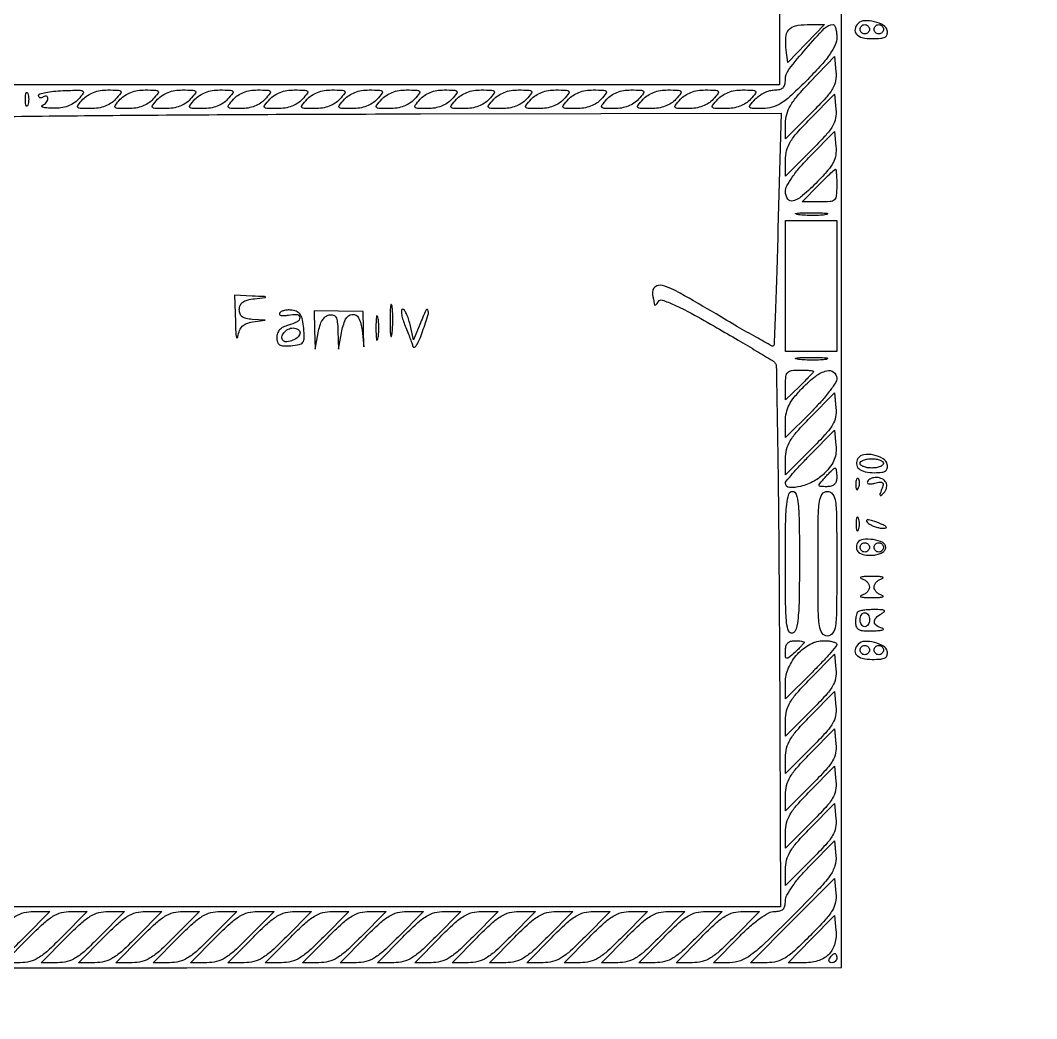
# Model space of a CAD drawing. Extents: x 17 to 822, y 5 to 559.
# Drawn here: x 604.1 to 821.8, y 5 to 218.9 of the extents above; entities that cross this region are included whole.
import ezdxf

# ---------------------------------------------------------------- set-up
doc = ezdxf.new("R2010")
doc.units = 0
doc.header["$MEASUREMENT"] = 0

msp = doc.modelspace()

# ---------------------------------------------------------------- linework, layer by layer
for points in [[(31.304134, 16.008298, 0.000006), (186.307387, 15.865424, 0.000281), (374.742824, 15.799819, 0.000104), (639.75, 15.91159), (780, 16), (780, 231.368584), (780, 446.737168), (755.75, 447.293651, 0.005527), (730.283596, 447.596475, 0.000346), (655.057187, 447.60748, 0.000496), (581.222543, 447.494002, 0.002703), (541.25, 447.176792), (528, 447), (528.000002, 430.25), (528.000004, 413.5), (407.500018, 413.5), (287.000031, 413.5)], [(766.702114, 319.808925), (766.702128, 205.117851), (574.992041, 205.095597, -0.000267), (477.931201, 205.136102, -0.001303), (423.018217, 205.331465, -0.000241), (383.721533, 205.592638, -0.169937), (381.782897, 206.286672, -0.084912), (379.235321, 209.185846, -0.009906), (374.845897, 216.648174, -0.004653)], [(594.761634, 198.125189, -0.006114), (605.685099, 198.376501, -0.000721), (629.994488, 198.603392, -0.000863), (658.898994, 198.781637, -0.000707), (689.794071, 198.875189), (767.088142, 199), (766.408224, 174.25, -0.001057), (766.126734, 164.736281, -0.001726), (765.84311, 156.669964, -0.000192), (765.562492, 149.47544, -0.167274), (765.439209, 149.158389, -0.357152), (765.171287, 149.10897, -0.000972), (761.704815, 151.028024, -0.004886), (757.761084, 153.272051, -0.002954), (753.132343, 156.002812, 0.006617), (745.43856, 160.466177, 0.052656), (741.67051, 162.091501, 0.255933), (740.05093, 161.764725, 0.271338), (739.512555, 160.246029, -0.000198), (739.647324, 159.540887, -0.000226), (739.775714, 158.866021, -0.000204), (739.884209, 158.293052, -0.001277), (739.938802, 158, 0.389266), (740.04273, 157.921527, 0.14794), (740.226133, 157.996799, 0.057308), (740.490391, 158.267637, 0.023075), (740.788008, 158.69123, -0.346454), (741.624534, 158.984737, -0.023131), (744.150533, 157.987999, -0.019849), (747.831754, 156.155966, -0.005876), (753.314998, 153.065594, -0.001698), (757.874656, 150.403958, -0.002561), (761.827, 148.051465, -0.000999), (765.205456, 146.007844, -0.059919), (765.764492, 145.568841, -0.194562), (766.044842, 144.907735, -0.000184), (766.320787, 128.067481, -0.001792), (766.55524, 109.209744, -0.001094), (766.703528, 86.944477), (766.962677, 29), (651.981339, 29), (537, 29)]]:
    msp.add_lwpolyline(points, format="xyb")
for points in [[(779, 215.276905, -0.103576), (778.659312, 213.649924, -0.048033), (777.602591, 211.75554, -0.032596), (775.740608, 209.405248, -0.011445), (772.778888, 206.276905, -0.009734), (769.304072, 202.904827, -0.043644), (767.072828, 201.159906, -0.073133), (765.191528, 200.296067, -0.071232), (763.123901, 200, -0.006568), (760.857129, 200.029777, -0.219041), (760.381779, 200.263835, -0.354704), (760.381664, 200.694962, -0.013529), (761.5, 202, -0.05554), (762.365327, 202.765508, -0.041195), (763.467142, 203.4125, -0.042002), (764.624949, 203.854474, -0.070292), (765.654988, 204, 0.051735), (766.778693, 204.116581, 0.138446), (767.485404, 204.486209, 0.145324), (767.874272, 205.157376, 0.059194), (768, 206.215651, -0.165594), (768.730629, 208.361241, -0.01441), (772.430372, 212.887685, -0.013135), (776.395399, 217.227277, -0.203804), (778.212408, 218, -0.275944), (778.51608, 217.818594, -0.053119), (778.768645, 217.200091, -0.043056), (778.942854, 216.320309, -0.027364)], [(772.452948, 213.938255), (768.5, 209.87651), (768.175426, 212.522727, -0.043754), (768.080317, 215.271009, -0.159963), (768.702746, 216.875298, -0.170945), (770.123528, 217.736333, -0.051601), (772.671563, 218), (776.405896, 218)], [(783.599134, 218.265801, 0.13777), (782.919518, 217.055308, 0.249084), (783.193913, 215.982778, 0.153081), (784.471989, 215.236859, 0.056181), (786.573324, 215, 0.019159), (788.409271, 215.070376, 0.103782), (789.361297, 215.347696, 0.207892), (789.783688, 215.880217, 0.113201), (789.813584, 216.729463, 0.219909), (789.018664, 217.835483, 0.068187), (787.067057, 218.611643, 0.067244), (784.940967, 218.842321, 0.19211)], [(786, 217, -0.099038), (785.923658, 216.618362, -0.097945), (785.70625, 216.29375, -0.097945), (785.381638, 216.076342, -0.099038), (785, 216, -0.099038), (784.618362, 216.076342, -0.097945), (784.29375, 216.29375, -0.097945), (784.076342, 216.618362, -0.099038), (784, 217, -0.099038), (784.076342, 217.381638, -0.097945), (784.29375, 217.70625, -0.097945), (784.618362, 217.923658, -0.099038), (785, 218, -0.099038), (785.381638, 217.923658, -0.097945), (785.70625, 217.70625, -0.097945), (785.923658, 217.381638, -0.099038)], [(789, 217, -0.099038), (788.923658, 216.618362, -0.097945), (788.70625, 216.29375, -0.097945), (788.381638, 216.076342, -0.099038), (788, 216, -0.099038), (787.618362, 216.076342, -0.097945), (787.29375, 216.29375, -0.097945), (787.076342, 216.618362, -0.099038), (787, 217, -0.099038), (787.076342, 217.381638, -0.097945), (787.29375, 217.70625, -0.097945), (787.618362, 217.923658, -0.099038), (788, 218, -0.099038), (788.381638, 217.923658, -0.097945), (788.70625, 217.70625, -0.097945), (788.923658, 217.381638, -0.099038)], [(773.575558, 199.097297), (768, 193.521739), (768, 196.844888, -0.069474), (768.269643, 198.776112, -0.064746), (769.059747, 200.610201, -0.043294), (770.580669, 202.728905, -0.012943), (773.25, 205.681673), (778.5, 211.19531), (778.825558, 207.934083, -0.069844), (778.746759, 205.963437, -0.089399), (778.111933, 204.265303, -0.052137), (776.641749, 202.291741, -0.010242)], [(605.662281, 200.75, -0.174857), (605.474999, 200.540618, -0.447206), (605.306058, 200.601562, -0.078554), (605.189089, 201.10856, -0.017491), (605.157895, 202, -0.017491), (605.189089, 202.89144, -0.078554), (605.306058, 203.398438, -0.447206), (605.474999, 203.459382, -0.174857), (605.662281, 203.25, -0.057986), (605.818615, 202.679992, -0.037979), (605.87034, 202, -0.037979), (605.818615, 201.320008, -0.057986)], [(616.522301, 202.024643, -0.06336), (615.492052, 201.141473, -0.059546), (614.252326, 200.522335, -0.053881), (612.789424, 200.169649, -0.037736), (611.095012, 200.078947, -0.013512), (609.791372, 200.142851, -0.041975), (608.923222, 200.282867, -0.20747), (608.681379, 200.467843, -0.451375), (608.75, 200.662281, 0.061896), (609.227966, 200.927857, 0.05974), (609.632812, 201.30511, 0.064692), (609.907552, 201.731748, 0.111184), (610, 202.14235, 0.121914), (609.920347, 202.464174, 0.187673), (609.70625, 202.649879, 0.151112), (609.382495, 202.663978, 0.074422), (609, 202.5, -0.067389), (608.617176, 202.3295, -0.140831), (608.29375, 202.328011, -0.190801), (608.081005, 202.490509, -0.136193), (608, 202.782382, -0.327632), (608.265833, 203.144523, -0.024511), (609.520829, 203.472129, -0.026417), (611.192711, 203.730815, -0.016329), (613.177289, 203.866042, -0.003834), (616.665094, 203.962718, -0.131567), (617.45883, 203.767141, -0.452197), (617.562055, 203.301634, -0.026112)], [(624.5, 202, -0.065737), (623.503381, 201.153811, -0.053162), (622.248809, 200.522141, -0.04919), (620.790592, 200.131231, -0.040927), (619.190025, 200, -0.006407), (616.877306, 200.029637, -0.214078), (616.389808, 200.263573, -0.359731), (616.385064, 200.696593, -0.013972), (617.5, 202, -0.065737), (618.496619, 202.846189, -0.053162), (619.751191, 203.477859, -0.04919), (621.209408, 203.868769, -0.040927), (622.809975, 204, -0.006407), (625.122694, 203.970363, -0.214078), (625.610192, 203.736427, -0.359731), (625.614936, 203.303407, -0.013972)], [(632.5, 202, -0.065737), (631.503381, 201.153811, -0.053162), (630.248809, 200.522141, -0.04919), (628.790592, 200.131231, -0.040927), (627.190025, 200, -0.006407), (624.877306, 200.029637, -0.214078), (624.389808, 200.263573, -0.359731), (624.385064, 200.696593, -0.013972), (625.5, 202, -0.065737), (626.496619, 202.846189, -0.053162), (627.751191, 203.477859, -0.04919), (629.209408, 203.868769, -0.040927), (630.809975, 204, -0.006407), (633.122694, 203.970363, -0.214078), (633.610192, 203.736427, -0.359731), (633.614936, 203.303407, -0.013972)], [(640.5, 202, -0.065737), (639.503381, 201.153811, -0.053162), (638.248809, 200.522141, -0.04919), (636.790592, 200.131231, -0.040927), (635.190025, 200, -0.006407), (632.877306, 200.029637, -0.214078), (632.389808, 200.263573, -0.359731), (632.385064, 200.696593, -0.013972), (633.5, 202, -0.065737), (634.496619, 202.846189, -0.053162), (635.751191, 203.477859, -0.04919), (637.209408, 203.868769, -0.040927), (638.809975, 204, -0.006407), (641.122694, 203.970363, -0.214078), (641.610192, 203.736427, -0.359731), (641.614936, 203.303407, -0.013972)], [(648.5, 202, -0.065737), (647.503381, 201.153811, -0.053162), (646.248809, 200.522141, -0.04919), (644.790592, 200.131231, -0.040927), (643.190025, 200, -0.006407), (640.877306, 200.029637, -0.214078), (640.389808, 200.263573, -0.359731), (640.385064, 200.696593, -0.013972), (641.5, 202, -0.065737), (642.496619, 202.846189, -0.053162), (643.751191, 203.477859, -0.04919), (645.209408, 203.868769, -0.040927), (646.809975, 204, -0.006407), (649.122694, 203.970363, -0.214078), (649.610192, 203.736427, -0.359731), (649.614936, 203.303407, -0.013972)], [(656.5, 202, -0.065434), (655.523992, 201.170297, -0.050827), (654.281574, 200.535586, -0.048015), (652.860604, 200.134997, -0.044736), (651.3548, 200, -0.007463), (649.188362, 200.032339, -0.218192), (648.704933, 200.271554, -0.345119), (648.697392, 200.714956, -0.015117), (649.732028, 202, -0.06761), (650.68427, 202.848215, -0.05554), (651.892077, 203.47963, -0.051161), (653.308107, 203.869248, -0.041592), (654.877228, 204, -0.006571), (657.143215, 203.97022, -0.219127), (657.618358, 203.736161, -0.354617), (657.618393, 203.305065, -0.013521)], [(664.5, 202, -0.065737), (663.503381, 201.153811, -0.053162), (662.248809, 200.522141, -0.04919), (660.790592, 200.131231, -0.040927), (659.190025, 200, -0.006407), (656.877306, 200.029637, -0.214078), (656.389808, 200.263573, -0.359731), (656.385064, 200.696593, -0.013972), (657.5, 202, -0.065737), (658.496619, 202.846189, -0.053162), (659.751191, 203.477859, -0.04919), (661.209408, 203.868769, -0.040927), (662.809975, 204, -0.006407), (665.122694, 203.970363, -0.214078), (665.610192, 203.736427, -0.359731), (665.614936, 203.303407, -0.013972)], [(672.5, 202, -0.065737), (671.503381, 201.153811, -0.053162), (670.248809, 200.522141, -0.04919), (668.790592, 200.131231, -0.040927), (667.190025, 200, -0.006407), (664.877306, 200.029637, -0.214078), (664.389808, 200.263573, -0.359731), (664.385064, 200.696593, -0.013972), (665.5, 202, -0.065737), (666.496619, 202.846189, -0.053162), (667.751191, 203.477859, -0.04919), (669.209408, 203.868769, -0.040927), (670.809975, 204, -0.006407), (673.122694, 203.970363, -0.214078), (673.610192, 203.736427, -0.359731), (673.614936, 203.303407, -0.013972)], [(680.5, 202, -0.065737), (679.503381, 201.153811, -0.053162), (678.248809, 200.522141, -0.04919), (676.790592, 200.131231, -0.040927), (675.190025, 200, -0.006407), (672.877306, 200.029637, -0.214078), (672.389808, 200.263573, -0.359731), (672.385064, 200.696593, -0.013972), (673.5, 202, -0.065737), (674.496619, 202.846189, -0.053162), (675.751191, 203.477859, -0.04919), (677.209408, 203.868769, -0.040927), (678.809975, 204, -0.006407), (681.122694, 203.970363, -0.214078), (681.610192, 203.736427, -0.359731), (681.614936, 203.303407, -0.013972)], [(688.5, 202, -0.065737), (687.503381, 201.153811, -0.053162), (686.248809, 200.522141, -0.04919), (684.790592, 200.131231, -0.040927), (683.190025, 200, -0.006407), (680.877306, 200.029637, -0.214078), (680.389808, 200.263573, -0.359731), (680.385064, 200.696593, -0.013972), (681.5, 202, -0.065737), (682.496619, 202.846189, -0.053162), (683.751191, 203.477859, -0.04919), (685.209408, 203.868769, -0.040927), (686.809975, 204, -0.006407), (689.122694, 203.970363, -0.214078), (689.610192, 203.736427, -0.359731), (689.614936, 203.303407, -0.013972)], [(696.5, 202, -0.065434), (695.523992, 201.170297, -0.050827), (694.281574, 200.535586, -0.048015), (692.860604, 200.134997, -0.044736), (691.3548, 200, -0.007463), (689.188362, 200.032339, -0.218192), (688.704933, 200.271554, -0.345119), (688.697392, 200.714956, -0.015117), (689.732028, 202, -0.06761), (690.68427, 202.848215, -0.05554), (691.892077, 203.47963, -0.051161), (693.308107, 203.869248, -0.041592), (694.877228, 204, -0.006571), (697.143215, 203.97022, -0.219127), (697.618358, 203.736161, -0.354617), (697.618393, 203.305065, -0.013521)], [(704.5, 202, -0.065737), (703.503381, 201.153811, -0.053162), (702.248809, 200.522141, -0.04919), (700.790592, 200.131231, -0.040927), (699.190025, 200, -0.006407), (696.877306, 200.029637, -0.214078), (696.389808, 200.263573, -0.359731), (696.385064, 200.696593, -0.013972), (697.5, 202, -0.065737), (698.496619, 202.846189, -0.053162), (699.751191, 203.477859, -0.04919), (701.209408, 203.868769, -0.040927), (702.809975, 204, -0.006407), (705.122694, 203.970363, -0.214078), (705.610192, 203.736427, -0.359731), (705.614936, 203.303407, -0.013972)], [(712.5, 202, -0.065737), (711.503381, 201.153811, -0.053162), (710.248809, 200.522141, -0.04919), (708.790592, 200.131231, -0.040927), (707.190025, 200, -0.006407), (704.877306, 200.029637, -0.214078), (704.389808, 200.263573, -0.359731), (704.385064, 200.696593, -0.013972), (705.5, 202, -0.065737), (706.496619, 202.846189, -0.053162), (707.751191, 203.477859, -0.04919), (709.209408, 203.868769, -0.040927), (710.809975, 204, -0.006407), (713.122694, 203.970363, -0.214078), (713.610192, 203.736427, -0.359731), (713.614936, 203.303407, -0.013972)], [(720.5, 202, -0.065737), (719.503381, 201.153811, -0.053162), (718.248809, 200.522141, -0.04919), (716.790592, 200.131231, -0.040927), (715.190025, 200, -0.006407), (712.877306, 200.029637, -0.214078), (712.389808, 200.263573, -0.359731), (712.385064, 200.696593, -0.013972), (713.5, 202, -0.065737), (714.496619, 202.846189, -0.053162), (715.751191, 203.477859, -0.04919), (717.209408, 203.868769, -0.040927), (718.809975, 204, -0.006407), (721.122694, 203.970363, -0.214078), (721.610192, 203.736427, -0.359731), (721.614936, 203.303407, -0.013972)], [(728.5, 202, -0.065737), (727.503381, 201.153811, -0.053162), (726.248809, 200.522141, -0.04919), (724.790592, 200.131231, -0.040927), (723.190025, 200, -0.006407), (720.877306, 200.029637, -0.214078), (720.389808, 200.263573, -0.359731), (720.385064, 200.696593, -0.013972), (721.5, 202, -0.065737), (722.496619, 202.846189, -0.053162), (723.751191, 203.477859, -0.04919), (725.209408, 203.868769, -0.040927), (726.809975, 204, -0.006407), (729.122694, 203.970363, -0.214078), (729.610192, 203.736427, -0.359731), (729.614936, 203.303407, -0.013972)], [(736.5, 202, -0.065434), (735.523992, 201.170297, -0.050827), (734.281574, 200.535586, -0.048015), (732.860604, 200.134997, -0.044736), (731.3548, 200, -0.007463), (729.188362, 200.032339, -0.218192), (728.704933, 200.271554, -0.345119), (728.697392, 200.714956, -0.015117), (729.732028, 202, -0.06761), (730.68427, 202.848215, -0.05554), (731.892077, 203.47963, -0.051161), (733.308107, 203.869248, -0.041592), (734.877228, 204, -0.006571), (737.143215, 203.97022, -0.219127), (737.618358, 203.736161, -0.354617), (737.618393, 203.305065, -0.013521)], [(744.5, 202, -0.065737), (743.503381, 201.153811, -0.053162), (742.248809, 200.522141, -0.04919), (740.790592, 200.131231, -0.040927), (739.190025, 200, -0.006407), (736.877306, 200.029637, -0.214078), (736.389808, 200.263573, -0.359731), (736.385064, 200.696593, -0.013972), (737.5, 202, -0.065737), (738.496619, 202.846189, -0.053162), (739.751191, 203.477859, -0.04919), (741.209408, 203.868769, -0.040927), (742.809975, 204, -0.006407), (745.122694, 203.970363, -0.214078), (745.610192, 203.736427, -0.359731), (745.614936, 203.303407, -0.013972)], [(752.5, 202, -0.065737), (751.503381, 201.153811, -0.053162), (750.248809, 200.522141, -0.04919), (748.790592, 200.131231, -0.040927), (747.190025, 200, -0.006407), (744.877306, 200.029637, -0.214078), (744.389808, 200.263573, -0.359731), (744.385064, 200.696593, -0.013972), (745.5, 202, -0.065737), (746.496619, 202.846189, -0.053162), (747.751191, 203.477859, -0.04919), (749.209408, 203.868769, -0.040927), (750.809975, 204, -0.006407), (753.122694, 203.970363, -0.214078), (753.610192, 203.736427, -0.359731), (753.614936, 203.303407, -0.013972)], [(760.5, 202, -0.065737), (759.503381, 201.153811, -0.053162), (758.248809, 200.522141, -0.04919), (756.790592, 200.131231, -0.040927), (755.190025, 200, -0.006407), (752.877306, 200.029637, -0.214078), (752.389808, 200.263573, -0.359731), (752.385064, 200.696593, -0.013972), (753.5, 202, -0.065737), (754.496619, 202.846189, -0.053162), (755.751191, 203.477859, -0.04919), (757.209408, 203.868769, -0.040927), (758.809975, 204, -0.006407), (761.122694, 203.970363, -0.214078), (761.610192, 203.736427, -0.359731), (761.614936, 203.303407, -0.013972)], [(773.575558, 191.097297), (768, 185.521739), (768, 188.979424, -0.063842), (768.258137, 190.992874, -0.071008), (769.014888, 192.79885, -0.047074), (770.511953, 194.840702, -0.012801), (773.25, 197.766073), (778.5, 203.095037), (778.825558, 199.883946, -0.071966), (778.742812, 197.944719, -0.088291), (778.100952, 196.252074, -0.051438), (776.624495, 194.27467, -0.010313)], [(774.865381, 184.362833, -0.018876), (771.69131, 181.363956, -0.104515), (769.65413, 180.221753, -0.328206), (768.499086, 180.619354, -0.152417), (768, 182.218555, -0.124143), (768.310366, 183.449325, -0.028437), (769.442101, 185.291495, -0.025837), (771.111929, 187.445602, -0.016713), (773.25, 189.766073), (778.5, 195.095037), (778.823589, 191.910352, -0.062332), (778.780948, 190.076155, -0.084012), (778.266853, 188.500462, -0.057666), (777.096741, 186.783533, -0.015653)], [(779, 183.5, -0.022185), (778.904641, 181.351887, -0.182984), (778.485988, 180.486732, -0.172066), (777.585302, 180.08737, -0.019141), (775.303833, 180), (771.607666, 180), (775, 183.5, -0.004184), (776.322216, 184.841534, -0.006534), (777.485087, 185.971875, -0.002347), (778.498161, 186.922202, -0.189406), (778.696167, 187, -0.380905), (778.817698, 186.891704, -0.007113), (778.910749, 185.971875, -0.013507), (778.978147, 184.841983, -0.008142)], [(776.767909, 177.285474, -0.024559), (775.487453, 177.154945, -0.012695), (773.878422, 177.111345, -0.01259), (772.218327, 177.150328, -0.018638), (770.767909, 177.275269, -0.069146), (770.205163, 177.425738, -0.756877), (770.222448, 177.564056, -0.031761), (771.352754, 177.662864, -0.005499), (773.5, 177.690131, -0.005888), (775.655786, 177.668409, -0.025342), (776.934948, 177.575472, -0.556092), (777.000181, 177.434198, -0.212532)], [(650.149832, 154.25, 0.007168), (650.233201, 152.186866, 0.031618), (650.376307, 150.979081, 0.553801), (650.542952, 150.912882, 0.199032), (650.710409, 151.189423, -0.052041), (651.051454, 152.494838, -0.106871), (651.621154, 153.378846, -0.106871), (652.505162, 153.948546, -0.052041), (653.810577, 154.289591), (656.5, 154.700336), (653.75, 154.850168, -0.03953), (652.454746, 155.024053, -0.109582), (651.624338, 155.405663, -0.143131), (651.161658, 156.030465, -0.088499), (651, 156.936642, -0.100783), (651.189458, 157.867022, -0.1371), (651.721605, 158.532836, -0.094495), (652.6923, 158.984596, -0.030931), (654.25, 159.276604, 0.000683), (656.553502, 159.565664, 0.602997), (656.584473, 159.648107, 0.202828), (656.426656, 159.723309, 0.000452), (653.75, 159.839963), (650, 160)], [(659.624622, 156.201643, 0.307086), (659.637324, 155.901649, 0.178194), (659.951714, 155.695713, 0.07427), (660.619899, 155.642849, 0.029901), (661.530262, 155.761034, -0.067332), (663.356265, 155.860508, -0.394982), (663.945964, 155.212617, -0.278029), (663.373903, 154.292609, -0.05662), (661.5, 153.589356, 0.054602), (660.427299, 153.191699, 0.086603), (659.641553, 152.610486, 0.098722), (659.166275, 151.859667, 0.092143), (659, 150.965064, 0.075836), (659.151289, 149.973326, 0.187958), (659.602466, 149.408899, 0.124597), (660.466572, 149.16327, 0.026277), (662.047469, 149.20044, 0.029861), (663.832355, 149.444246, 0.188331), (664.59218, 149.928873, 0.159928), (664.89029, 150.848226, 0.020097), (664.797469, 152.966325, 0.02796), (664.547749, 154.739786, 0.093417), (664.111502, 155.82542, 0.13218), (663.407602, 156.4676, 0.083995), (662.34436, 156.807186, 0.041939), (661.477875, 156.857255, 0.048279), (660.656235, 156.756022, 0.054713), (659.993736, 156.530289, 0.1459)], [(683.309869, 154.5, 0.005499), (683.337136, 152.352754, 0.031761), (683.435944, 151.222448, 0.756877), (683.574262, 151.205163, 0.069146), (683.724731, 151.767909, 0.018638), (683.849672, 153.218327, 0.01259), (683.888655, 154.878422, 0.012695), (683.845055, 156.487453, 0.024559), (683.714526, 157.767909, 0.212532), (683.565802, 158.000181, 0.556092), (683.424528, 157.934948, 0.025342), (683.331591, 156.655786, 0.005888)], [(686.421125, 153.75, -0.003369), (686.959647, 152.397068, -0.003242), (687.486976, 151.019518, -0.003207), (687.936076, 149.799423, -0.011758), (688.197241, 149.018572, 0.484165), (688.517406, 148.894486, 0.118498), (688.991827, 149.352631, 0.042865), (689.611726, 150.539647, 0.016802), (690.266445, 152.268572, 0.00612), (691.453312, 155.896711, 0.175272), (691.411587, 156.864132, 0.657112), (691.012648, 156.871296, 0.008186), (689.657284, 153.75), (688.308832, 150.5), (687.574961, 153.75, 0.023911), (687.230541, 154.994991, 0.035167), (686.801243, 156.045312, 0.038193), (686.353643, 156.801141, 0.24466), (685.971571, 157, 0.388131), (685.727539, 156.776968, 0.05689), (685.744952, 156.045312, 0.040294), (685.977223, 154.996763, 0.021757)], [(667.131641, 152.5781), (667.263282, 148.5), (667.881641, 151.988647, -0.034913), (668.256144, 153.485095, -0.059966), (668.796988, 154.649565, -0.077091), (669.472114, 155.437452, -0.130606), (670.25, 155.811971, -0.119092), (671.118723, 155.77015, -0.200365), (671.677386, 155.317766, -0.097496), (671.992817, 154.299011, -0.017869), (672.131641, 152.323324), (672.263282, 148.5), (672.881641, 151.988647, -0.063369), (673.780898, 154.875284, -0.259361), (675.205879, 155.924539, -0.328038), (676.555207, 155.175441, -0.078471), (677.290843, 152.552345), (677.709689, 148.982693), (677.604845, 152.741346), (677.5, 156.5), (672.25, 156.5781), (667, 156.6562)], [(680.272364, 153, 0.008087), (680.298431, 151.38851, 0.039503), (680.399666, 150.482812, 0.611425), (680.546986, 150.439977, 0.142433), (680.705733, 150.75, 0.029693), (680.840649, 151.774707, 0.017887), (680.884498, 153, 0.017887), (680.840649, 154.225293, 0.029693), (680.705733, 155.25, 0.142433), (680.546986, 155.560023, 0.611425), (680.399666, 155.517188, 0.039503), (680.298431, 154.61149, 0.008087)], [(664, 151.968615, -0.213422), (663.621817, 151.122972, -0.075769), (662.486858, 150.381846, -0.076784), (661.197884, 150.019605, -0.230479), (660.356736, 150.30993, -0.242984), (660.115307, 151.067091, -0.130219), (660.532249, 151.983357, -0.102648), (661.459491, 152.733481, -0.119467), (662.559017, 153, -0.069866), (663.109745, 152.922668, -0.085761), (663.576711, 152.697031, -0.100101), (663.888923, 152.361922, -0.138501)], [(776.767909, 146.285474, -0.024559), (775.487453, 146.154945, -0.012695), (773.878422, 146.111345, -0.01259), (772.218327, 146.150328, -0.018638), (770.767909, 146.275269, -0.069146), (770.205163, 146.425738, -0.756877), (770.222448, 146.564056, -0.031761), (771.352754, 146.662864, -0.005499), (773.5, 146.690131, -0.005888), (775.655786, 146.668409, -0.025342), (776.934948, 146.575472, -0.556092), (777.000181, 146.434198, -0.212532)], [(774, 143.687091, -0.187632), (773.922013, 143.486588, -0.003317), (773.11875, 142.621808, -0.007831), (772.149798, 141.624204, -0.005081), (771, 140.5), (768, 137.625818), (768, 140.812909, -0.026602), (768.09728, 142.640028, -0.163634), (768.485324, 143.484409, -0.174494), (769.290099, 143.893327, -0.031162), (771, 144, -0.009786), (772.150236, 143.977485, -0.016197), (773.11875, 143.908083, -0.01007), (773.892246, 143.811623, -0.37258)], [(779, 142.21584, -0.146026), (778.704975, 141.227202, -0.017818), (777.384375, 139.360221, -0.019901), (775.606254, 137.210484, -0.015197), (773.5, 135), (768, 129.56832), (768, 132.991998, -0.05437), (768.201683, 134.841252, -0.064304), (768.7973, 136.495015, -0.052246), (769.905803, 138.192412, -0.022648), (771.702948, 140.207837, -0.035822), (774.482825, 142.674091, -0.096685), (776.835906, 143.843746, -0.231804), (778.326301, 143.561704, -0.236309)], [(773.575558, 127.097297), (768, 121.521739), (768, 124.979424, -0.063842), (768.258137, 126.992874, -0.071008), (769.014888, 128.79885, -0.047074), (770.511953, 130.840702, -0.012801), (773.25, 133.766073), (778.5, 139.095037), (778.825558, 135.883946, -0.071966), (778.742812, 133.944719, -0.088291), (778.100952, 132.252074, -0.051438), (776.624495, 130.27467, -0.010313)], [(776.385204, 121.880179, -0.080145), (774.149471, 120.191597, -0.058722), (771.245617, 119.066612, -0.077465), (768.838627, 118.830758, -0.397631), (768, 119.718555, -0.175621), (768.164713, 120.173035, -0.004883), (769.542187, 121.791417, -0.009463), (771.238127, 123.671885, -0.00629), (773.25, 125.766073), (778.5, 131.095037), (778.822295, 127.927697, -0.050429), (778.823351, 126.263427, -0.070854), (778.468484, 124.823359, -0.063361), (777.68768, 123.426268, -0.03196)], [(783.535419, 125.05731, 0.154834), (783.234466, 123.860452, 0.204124), (783.73224, 122.864781, 0.12618), (785.078885, 122.208539, 0.050647), (787.132341, 122, 0.026094), (788.628499, 122.078135, 0.118983), (789.443728, 122.367616, 0.200513), (789.808956, 122.904963, 0.097457), (789.814774, 123.75, 0.215783), (788.942386, 124.991665, 0.08219), (786.923873, 125.772879, 0.083035), (784.779665, 125.857769, 0.226535)], [(789, 124, -0.226478), (788.817169, 123.617064, -0.074992), (788.265625, 123.29375, -0.057076), (787.457356, 123.073116, -0.038131), (786.5, 123, -0.038131), (785.542644, 123.073116, -0.057076), (784.734375, 123.29375, -0.074992), (784.182831, 123.617064, -0.226478), (784, 124, -0.226478), (784.182831, 124.382936, -0.074992), (784.734375, 124.70625, -0.057076), (785.542644, 124.926884, -0.038131), (786.5, 125, -0.038131), (787.457356, 124.926884, -0.057076), (788.265625, 124.70625, -0.074992), (788.817169, 124.382936, -0.226478)], [(779, 121, -0.07307), (778.868413, 120.104385, -0.133516), (778.480627, 119.48202, -0.126147), (777.812972, 119.11975, -0.061622), (776.845012, 119, -0.014191), (775.491255, 119.03843, -0.349021), (775.229349, 119.272045, -0.222937), (775.342025, 119.682566, -0.007247), (776.5, 121, -0.008839), (777.218546, 121.76631, -0.012942), (777.879642, 122.4125, -0.008331), (778.448158, 122.922763, -0.180624), (778.654988, 123, -0.337243), (778.790133, 122.897149, -0.024733), (778.898653, 122.4125, -0.026491), (778.975118, 121.766692, -0.016222)], [(783.078947, 119.416667, 0.018894), (783.137993, 118.670344, 0.168741), (783.279315, 118.37858, 0.470617), (783.461564, 118.395823, 0.054073), (783.683114, 118.8125, 0.051402), (783.839148, 119.359369, 0.05415), (783.876576, 119.916927, 0.060344), (783.797407, 120.402231, 0.126455), (783.604167, 120.729167, 0.296942), (783.385309, 120.77538, 0.208169), (783.200665, 120.592839, 0.077125), (783.089945, 120.112848, 0.028489)], [(785.557637, 120.093259, 0.268627), (785.54939, 119.806106, 0.220188), (785.799309, 119.61957, 0.085012), (786.370682, 119.597784, 0.031078), (787.16729, 119.753998, -0.023558), (788.330888, 120.000393, -0.231897), (788.796805, 119.859236, -0.271775), (788.926093, 119.426221, -0.030861), (788.609425, 118.41074, 0.009058), (788.258708, 117.437485, 0.219347), (788.287961, 117.157502, 0.466056), (788.473352, 117.127092, 0.017945), (789.053622, 117.662868, 0.071122), (789.451245, 118.188799, 0.071769), (789.684061, 118.803488, 0.078057), (789.722299, 119.409959, 0.115698), (789.553851, 119.912868, 0.140539), (788.733618, 120.658772, 0.103774), (787.539137, 120.966214, 0.107309), (786.35481, 120.764512, 0.160028)], [(771, 103.106989, -0.003438), (770.944873, 95.089329, -0.020732), (770.715158, 90.932776, -0.038196), (770.295782, 88.533195, -0.243395), (769.5, 87.638374, -0.418177), (768.702262, 88.000135, -0.063212), (768.26494, 89.896605, -0.022423), (768.046593, 93.823864, -0.002675), (768, 102.531385, -0.002968), (768.050602, 111.055095, -0.021202), (768.274243, 115.171897, -0.04519), (768.694196, 117.391553, -0.335136), (769.5, 118, -0.331461), (770.302165, 117.402592, -0.047576), (770.72482, 115.267831, -0.021989), (770.949077, 111.296441, -0.003109)], [(779, 102.5, -0.00213), (778.958247, 92.697091, -0.02996), (778.717742, 89.1875, -0.116079), (778.120358, 87.597748, -0.250083), (777, 87, -0.250083), (775.879642, 87.597748, -0.116079), (775.282258, 89.1875, -0.02996), (775.041753, 92.697091, -0.00213), (775, 102.5, -0.00213), (775.041753, 112.302909, -0.02996), (775.282258, 115.8125, -0.116079), (775.879642, 117.402252, -0.250083), (777, 118, -0.250083), (778.120358, 117.402252, -0.116079), (778.717742, 115.8125, -0.02996), (778.958247, 112.302909, -0.00213)], [(783.157895, 111, 0.017491), (783.189089, 110.10856, 0.078554), (783.306058, 109.601562, 0.447206), (783.474999, 109.540618, 0.174857), (783.662281, 109.75, 0.057986), (783.818615, 110.320008, 0.037979), (783.87034, 111, 0.037979), (783.818615, 111.679992, 0.057986), (783.662281, 112.25, 0.174857), (783.474999, 112.459382, 0.447206), (783.306058, 112.398438, 0.078554), (783.189089, 111.89144, 0.017491)], [(786, 111, 0.040566), (786.684071, 110.632796, 0.028934), (787.5, 110.331527, 0.029384), (788.317134, 110.134067, 0.053798), (789, 110.085598, 0.051935), (789.535375, 110.161267, 0.491407), (789.615423, 110.343886, 0.152377), (789.341871, 110.608071, 0.014925), (788.5, 111, 0.019739), (786.686554, 111.695838, 0.081911), (785.533606, 111.885992, 0.608383), (785.381869, 111.592871, 0.095694)], [(783.461975, 106.938474, 0.159639), (783.196665, 105.839906, 0.208996), (783.678897, 104.939502, 0.130588), (784.934001, 104.397973, 0.056143), (786.770992, 104.332812, 0.044599), (787.875886, 104.517759, 0.073486), (788.745899, 104.887337, 0.09736), (789.30249, 105.398127, 0.159885), (789.5, 106, 0.290762), (788.844266, 107.03228, 0.071311), (786.828621, 107.648233, 0.068051), (784.638539, 107.688318, 0.228778)], [(786, 106, -0.099038), (785.923658, 105.618362, -0.097945), (785.70625, 105.29375, -0.097945), (785.381638, 105.076342, -0.099038), (785, 105, -0.099038), (784.618362, 105.076342, -0.097945), (784.29375, 105.29375, -0.097945), (784.076342, 105.618362, -0.099038), (784, 106, -0.099038), (784.076342, 106.381638, -0.097945), (784.29375, 106.70625, -0.097945), (784.618362, 106.923658, -0.099038), (785, 107, -0.099038), (785.381638, 106.923658, -0.097945), (785.70625, 106.70625, -0.097945), (785.923658, 106.381638, -0.099038)], [(789, 106, -0.099038), (788.923658, 105.618362, -0.097945), (788.70625, 105.29375, -0.097945), (788.381638, 105.076342, -0.099038), (788, 105, -0.099038), (787.618362, 105.076342, -0.097945), (787.29375, 105.29375, -0.097945), (787.076342, 105.618362, -0.099038), (787, 106, -0.099038), (787.076342, 106.381638, -0.097945), (787.29375, 106.70625, -0.097945), (787.618362, 106.923658, -0.099038), (788, 107, -0.099038), (788.381638, 106.923658, -0.097945), (788.70625, 106.70625, -0.097945), (788.923658, 106.381638, -0.099038)], [(784.25, 99.310674, -0.068007), (784.918939, 99.034596, -0.068913), (785.485937, 98.590143, -0.075394), (785.868723, 98.051523, -0.117373), (786, 97.5, -0.117373), (785.868723, 96.948477, -0.075394), (785.485937, 96.409857, -0.068913), (784.918939, 95.965404, -0.068007), (784.25, 95.689326, 0.279395), (784.088315, 95.52268, 0.421517), (784.189062, 95.366341, 0.040136), (785.062099, 95.260811, 0.010016), (786.5, 95.232003, 0.010016), (787.937901, 95.260811, 0.040136), (788.810938, 95.366341, 0.421517), (788.911685, 95.52268, 0.279395), (788.75, 95.689326, -0.068007), (788.081061, 95.965404, -0.068913), (787.514063, 96.409857, -0.075394), (787.131277, 96.948477, -0.117373), (787, 97.5, -0.117373), (787.131277, 98.051523, -0.075394), (787.514063, 98.590143, -0.068913), (788.081061, 99.034596, -0.068007), (788.75, 99.310674, 0.279395), (788.911685, 99.47732, 0.421517), (788.810938, 99.633659, 0.040136), (787.937901, 99.739189, 0.010016), (786.5, 99.767997, 0.010016), (785.062099, 99.739189, 0.040136), (784.189062, 99.633659, 0.421517), (784.088315, 99.47732, 0.279395)], [(783.5, 92.166667, 0.115276), (783.306743, 91.855562, 0.028815), (783.146875, 91.275, 0.027899), (783.036781, 90.571845, 0.024887), (783, 89.833333, 0.108868), (783.198567, 88.932175, 0.178765), (783.745545, 88.387551, 0.096068), (784.803447, 88.131017, 0.019321), (786.75, 88.116001, 0.01183), (788.093515, 88.189408, 0.050275), (788.884375, 88.332266, 0.459031), (788.965403, 88.508506, 0.225051), (788.75, 88.689326, -0.080848), (787.518298, 89.234879, -0.238612), (787.068402, 90.013341, -0.214554), (787.411255, 90.904872, -0.067794), (788.577875, 91.783643, 0.056843), (789.162855, 92.204603, 0.505516), (789.1352, 92.473106, 0.123378), (788.583086, 92.635786, 0.010257), (787.077875, 92.666667, 0.015031), (785.862643, 92.630125, 0.019685), (784.757251, 92.519792, 0.01757), (783.860087, 92.362104, 0.145074)], [(786, 90.5, -0.064853), (785.925306, 89.926543, -0.082425), (785.70625, 89.440625, -0.098894), (785.381354, 89.115568, -0.148195), (785, 89, -0.148195), (784.618646, 89.115568, -0.098894), (784.29375, 89.440625, -0.082425), (784.074694, 89.926543, -0.064853), (784, 90.5, -0.064853), (784.074694, 91.073457, -0.082425), (784.29375, 91.559375, -0.098894), (784.618646, 91.884432, -0.148195), (785, 92, -0.148195), (785.381354, 91.884432, -0.098894), (785.70625, 91.559375, -0.082425), (785.925306, 91.073457, -0.064853)], [(772, 85.654988, -0.180624), (771.922763, 85.448158, -0.008331), (771.4125, 84.879642, -0.012942), (770.76631, 84.218546, -0.008839), (770, 83.5, -0.007247), (768.682566, 82.342025, -0.222937), (768.272045, 82.229349, -0.349021), (768.03843, 82.491255, -0.014191), (768, 83.845012, -0.061622), (768.11975, 84.812972, -0.126147), (768.48202, 85.480627, -0.133516), (769.104385, 85.868413, -0.07307), (770, 86, -0.016222), (770.766692, 85.975118, -0.026491), (771.4125, 85.898653, -0.024733), (771.897149, 85.790133, -0.337243)], [(779, 85.21584, -0.177484), (778.820144, 84.725118, -0.005439), (777.384375, 83.066471, -0.010085), (775.607623, 81.138269, -0.006734), (773.5, 79), (768, 73.56832), (768, 76.979441, -0.103788), (768.66844, 80.164974, -0.081009), (770.59695, 83.138674, -0.083755), (773.296034, 85.262473, -0.125543), (776.187091, 86, -0.026358), (777.264962, 85.94314, -0.04164), (778.173708, 85.769653, -0.050701), (778.815218, 85.518482, -0.28115)], [(783.599134, 85.265801, 0.13777), (782.919518, 84.055308, 0.249084), (783.193913, 82.982778, 0.153081), (784.471989, 82.236859, 0.056181), (786.573324, 82, 0.019159), (788.409271, 82.070376, 0.103782), (789.361297, 82.347696, 0.207892), (789.783688, 82.880217, 0.113201), (789.813584, 83.729463, 0.219909), (789.018664, 84.835483, 0.068187), (787.067057, 85.611643, 0.067244), (784.940967, 85.842321, 0.19211)], [(786, 84, -0.099038), (785.923658, 83.618362, -0.097945), (785.70625, 83.29375, -0.097945), (785.381638, 83.076342, -0.099038), (785, 83, -0.099038), (784.618362, 83.076342, -0.097945), (784.29375, 83.29375, -0.097945), (784.076342, 83.618362, -0.099038), (784, 84, -0.099038), (784.076342, 84.381638, -0.097945), (784.29375, 84.70625, -0.097945), (784.618362, 84.923658, -0.099038), (785, 85, -0.099038), (785.381638, 84.923658, -0.097945), (785.70625, 84.70625, -0.097945), (785.923658, 84.381638, -0.099038)], [(789, 84, -0.099038), (788.923658, 83.618362, -0.097945), (788.70625, 83.29375, -0.097945), (788.381638, 83.076342, -0.099038), (788, 83, -0.099038), (787.618362, 83.076342, -0.097945), (787.29375, 83.29375, -0.097945), (787.076342, 83.618362, -0.099038), (787, 84, -0.099038), (787.076342, 84.381638, -0.097945), (787.29375, 84.70625, -0.097945), (787.618362, 84.923658, -0.099038), (788, 85, -0.099038), (788.381638, 84.923658, -0.097945), (788.70625, 84.70625, -0.097945), (788.923658, 84.381638, -0.099038)], [(773.575558, 71.097297), (768, 65.521739), (768, 68.979424, -0.063842), (768.258137, 70.992874, -0.071008), (769.014888, 72.79885, -0.047074), (770.511953, 74.840702, -0.012801), (773.25, 77.766073), (778.5, 83.095037), (778.825558, 79.883946, -0.071966), (778.742812, 77.944719, -0.088291), (778.100952, 76.252074, -0.051438), (776.624495, 74.27467, -0.010313)], [(773.575558, 63.097297), (768, 57.521739), (768, 60.979424, -0.063842), (768.258137, 62.992874, -0.071008), (769.014888, 64.79885, -0.047074), (770.511953, 66.840702, -0.012801), (773.25, 69.766073), (778.5, 75.095037), (778.825558, 71.883946, -0.071966), (778.742812, 69.944719, -0.088291), (778.100952, 68.252074, -0.051438), (776.624495, 66.27467, -0.010313)], [(773.575558, 55.097297), (768, 49.521739), (768, 52.979424, -0.063842), (768.258137, 54.992874, -0.071008), (769.014888, 56.79885, -0.047074), (770.511953, 58.840702, -0.012801), (773.25, 61.766073), (778.5, 67.095037), (778.825558, 63.883946, -0.071966), (778.742812, 61.944719, -0.088291), (778.100952, 60.252074, -0.051438), (776.624495, 58.27467, -0.010313)], [(773.575558, 47.097297), (768, 41.521739), (768, 44.979424, -0.063842), (768.258137, 46.992874, -0.071008), (769.014888, 48.79885, -0.047074), (770.511953, 50.840702, -0.012801), (773.25, 53.766073), (778.5, 59.095037), (778.825558, 55.883946, -0.071966), (778.742812, 53.944719, -0.088291), (778.100952, 52.252074, -0.051438), (776.624495, 50.27467, -0.010313)], [(773.575558, 39.097297), (768, 33.521739), (768, 36.979424, -0.063842), (768.258137, 38.992874, -0.071008), (769.014888, 40.79885, -0.047074), (770.511953, 42.840702, -0.012801), (773.25, 45.766073), (778.5, 51.095037), (778.825558, 47.883946, -0.071966), (778.742812, 45.944719, -0.088291), (778.100952, 44.252074, -0.051438), (776.624495, 42.27467, -0.010313)], [(769.343813, 26.843225, -0.004916), (763.64832, 21.237606, -0.03255), (760.60347, 18.659739, -0.068286), (758.344975, 17.422696, -0.091438), (756.052922, 17), (752.56832, 17), (758, 22.5, -0.01544), (760.441857, 24.82445, -0.027661), (762.603902, 26.553534, -0.032775), (764.42229, 27.677803, -0.122666), (765.71584, 28, 0.054834), (766.800703, 28.119334, 0.138809), (767.492607, 28.49282, 0.142265), (767.875976, 29.166544, 0.058743), (768, 30.218555, -0.124143), (768.310366, 31.449325, -0.028437), (769.442101, 33.291495, -0.025837), (771.111929, 35.445602, -0.016713), (773.25, 37.766073), (778.5, 43.095037), (778.825051, 39.890743, -0.10484), (778.592153, 37.73905, -0.078074), (777.50196, 35.606444, -0.034277), (775.039167, 32.664227, -0.004515)], [(773.355549, 22.854026, -0.010735), (770.108282, 19.710451, -0.04655), (767.983485, 18.079449, -0.075129), (766.140603, 17.274829, -0.065515), (764.052153, 17), (760.541699, 17), (769.520849, 26.033924), (778.5, 35.067848), (778.824246, 31.88795, -0.07548), (778.729285, 29.953853, -0.086367), (778.056966, 28.230892, -0.049247), (776.522049, 26.181172, -0.009745)], [(605, 22.5, -0.011886), (601.973242, 19.577487, -0.048077), (599.930364, 18.030834, -0.074769), (598.125658, 17.262096, -0.063442), (596.06832, 17), (592.56832, 17), (598, 22.5, -0.011886), (601.026758, 25.422513, -0.048077), (603.069636, 26.969166, -0.074769), (604.874342, 27.737904, -0.063442), (606.93168, 28), (610.43168, 28)], [(613, 22.5, -0.011886), (609.973242, 19.577487, -0.048077), (607.930364, 18.030834, -0.074769), (606.125658, 17.262096, -0.063442), (604.06832, 17), (600.56832, 17), (606, 22.5, -0.011886), (609.026758, 25.422513, -0.048077), (611.069636, 26.969166, -0.074769), (612.874342, 27.737904, -0.063442), (614.93168, 28), (618.43168, 28)], [(621, 22.5, -0.011886), (617.973242, 19.577487, -0.048077), (615.930364, 18.030834, -0.074769), (614.125658, 17.262096, -0.063442), (612.06832, 17), (608.56832, 17), (614, 22.5, -0.011886), (617.026758, 25.422513, -0.048077), (619.069636, 26.969166, -0.074769), (620.874342, 27.737904, -0.063442), (622.93168, 28), (626.43168, 28)], [(629, 22.5, -0.011886), (625.973242, 19.577487, -0.048077), (623.930364, 18.030834, -0.074769), (622.125658, 17.262096, -0.063442), (620.06832, 17), (616.56832, 17), (622, 22.5, -0.011886), (625.026758, 25.422513, -0.048077), (627.069636, 26.969166, -0.074769), (628.874342, 27.737904, -0.063442), (630.93168, 28), (634.43168, 28)], [(637, 22.5, -0.011886), (633.973242, 19.577487, -0.048077), (631.930364, 18.030834, -0.074769), (630.125658, 17.262096, -0.063442), (628.06832, 17), (624.56832, 17), (630, 22.5, -0.011886), (633.026758, 25.422513, -0.048077), (635.069636, 26.969166, -0.074769), (636.874342, 27.737904, -0.063442), (638.93168, 28), (642.43168, 28)], [(645, 22.5, -0.011886), (641.973242, 19.577487, -0.048077), (639.930364, 18.030834, -0.074769), (638.125658, 17.262096, -0.063442), (636.06832, 17), (632.56832, 17), (638, 22.5, -0.011886), (641.026758, 25.422513, -0.048077), (643.069636, 26.969166, -0.074769), (644.874342, 27.737904, -0.063442), (646.93168, 28), (650.43168, 28)], [(653, 22.5, -0.011886), (649.973242, 19.577487, -0.048077), (647.930364, 18.030834, -0.074769), (646.125658, 17.262096, -0.063442), (644.06832, 17), (640.56832, 17), (646, 22.5, -0.011886), (649.026758, 25.422513, -0.048077), (651.069636, 26.969166, -0.074769), (652.874342, 27.737904, -0.063442), (654.93168, 28), (658.43168, 28)], [(661, 22.5, -0.011886), (657.973242, 19.577487, -0.048077), (655.930364, 18.030834, -0.074769), (654.125658, 17.262096, -0.063442), (652.06832, 17), (648.56832, 17), (654, 22.5, -0.011886), (657.026758, 25.422513, -0.048077), (659.069636, 26.969166, -0.074769), (660.874342, 27.737904, -0.063442), (662.93168, 28), (666.43168, 28)], [(669, 22.5, -0.011886), (665.973242, 19.577487, -0.048077), (663.930364, 18.030834, -0.074769), (662.125658, 17.262096, -0.063442), (660.06832, 17), (656.56832, 17), (662, 22.5, -0.011886), (665.026758, 25.422513, -0.048077), (667.069636, 26.969166, -0.074769), (668.874342, 27.737904, -0.063442), (670.93168, 28), (674.43168, 28)], [(677, 22.5, -0.011886), (673.973242, 19.577487, -0.048077), (671.930364, 18.030834, -0.074769), (670.125658, 17.262096, -0.063442), (668.06832, 17), (664.56832, 17), (670, 22.5, -0.011886), (673.026758, 25.422513, -0.048077), (675.069636, 26.969166, -0.074769), (676.874342, 27.737904, -0.063442), (678.93168, 28), (682.43168, 28)], [(685, 22.5, -0.011886), (681.973242, 19.577487, -0.048077), (679.930364, 18.030834, -0.074769), (678.125658, 17.262096, -0.063442), (676.06832, 17), (672.56832, 17), (678, 22.5, -0.011886), (681.026758, 25.422513, -0.048077), (683.069636, 26.969166, -0.074769), (684.874342, 27.737904, -0.063442), (686.93168, 28), (690.43168, 28)], [(693, 22.5, -0.011886), (689.973242, 19.577487, -0.048077), (687.930364, 18.030834, -0.074769), (686.125658, 17.262096, -0.063442), (684.06832, 17), (680.56832, 17), (686, 22.5, -0.011886), (689.026758, 25.422513, -0.048077), (691.069636, 26.969166, -0.074769), (692.874342, 27.737904, -0.063442), (694.93168, 28), (698.43168, 28)], [(701, 22.5, -0.011886), (697.973242, 19.577487, -0.048077), (695.930364, 18.030834, -0.074769), (694.125658, 17.262096, -0.063442), (692.06832, 17), (688.56832, 17), (694, 22.5, -0.011886), (697.026758, 25.422513, -0.048077), (699.069636, 26.969166, -0.074769), (700.874342, 27.737904, -0.063442), (702.93168, 28), (706.43168, 28)], [(709, 22.5, -0.011886), (705.973242, 19.577487, -0.048077), (703.930364, 18.030834, -0.074769), (702.125658, 17.262096, -0.063442), (700.06832, 17), (696.56832, 17), (702, 22.5, -0.011886), (705.026758, 25.422513, -0.048077), (707.069636, 26.969166, -0.074769), (708.874342, 27.737904, -0.063442), (710.93168, 28), (714.43168, 28)], [(717, 22.5, -0.011886), (713.973242, 19.577487, -0.048077), (711.930364, 18.030834, -0.074769), (710.125658, 17.262096, -0.063442), (708.06832, 17), (704.56832, 17), (710, 22.5, -0.011886), (713.026758, 25.422513, -0.048077), (715.069636, 26.969166, -0.074769), (716.874342, 27.737904, -0.063442), (718.93168, 28), (722.43168, 28)], [(725, 22.5, -0.011886), (721.973242, 19.577487, -0.048077), (719.930364, 18.030834, -0.074769), (718.125658, 17.262096, -0.063442), (716.06832, 17), (712.56832, 17), (718, 22.5, -0.011886), (721.026758, 25.422513, -0.048077), (723.069636, 26.969166, -0.074769), (724.874342, 27.737904, -0.063442), (726.93168, 28), (730.43168, 28)], [(733, 22.5, -0.011886), (729.973242, 19.577487, -0.048077), (727.930364, 18.030834, -0.074769), (726.125658, 17.262096, -0.063442), (724.06832, 17), (720.56832, 17), (726, 22.5, -0.011886), (729.026758, 25.422513, -0.048077), (731.069636, 26.969166, -0.074769), (732.874342, 27.737904, -0.063442), (734.93168, 28), (738.43168, 28)], [(741, 22.5, -0.011886), (737.973242, 19.577487, -0.048077), (735.930364, 18.030834, -0.074769), (734.125658, 17.262096, -0.063442), (732.06832, 17), (728.56832, 17), (734, 22.5, -0.011886), (737.026758, 25.422513, -0.048077), (739.069636, 26.969166, -0.074769), (740.874342, 27.737904, -0.063442), (742.93168, 28), (746.43168, 28)], [(749, 22.5, -0.011886), (745.973242, 19.577487, -0.048077), (743.930364, 18.030834, -0.074769), (742.125658, 17.262096, -0.063442), (740.06832, 17), (736.56832, 17), (742, 22.5, -0.011886), (745.026758, 25.422513, -0.048077), (747.069636, 26.969166, -0.074769), (748.874342, 27.737904, -0.063442), (750.93168, 28), (754.43168, 28)], [(757, 22.5, -0.011886), (753.973242, 19.577487, -0.048077), (751.930364, 18.030834, -0.074769), (750.125658, 17.262096, -0.063442), (748.06832, 17), (744.56832, 17), (750, 22.5, -0.011886), (753.026758, 25.422513, -0.048077), (755.069636, 26.969166, -0.074769), (756.874342, 27.737904, -0.063442), (758.93168, 28), (762.43168, 28)], [(777.415347, 18.90646, -0.07086), (776.456221, 18.108796, -0.051527), (775.204505, 17.505226, -0.047125), (773.736211, 17.126931, -0.039515), (772.132604, 17), (768.575184, 17), (773.537592, 22.051089), (778.5, 27.102178), (778.820335, 23.957549, -0.044947), (778.837096, 22.52292, -0.048324), (778.593682, 21.143994, -0.051103), (778.11033, 19.910315, -0.065099)], [(779, 18, -0.105053), (778.918938, 17.618444, -0.099167), (778.688914, 17.29375, -0.09642), (778.345238, 17.076123, -0.093332), (777.940983, 17, -0.108972), (777.586039, 17.078288, -0.182303), (777.3746, 17.29375, -0.161196), (777.343488, 17.6179, -0.082592), (777.5, 18, -0.029505), (777.768994, 18.382774, -0.035638), (778.066025, 18.70625, -0.038439), (778.34829, 18.934461, -0.151918), (778.559017, 19, -0.210953), (778.727648, 18.92554, -0.081139), (778.870461, 18.70625, -0.061769), (778.967655, 18.382849, -0.042167)]]:
    msp.add_lwpolyline(points, format="xyb", close=True)
msp.add_lwpolyline([(779, 162), (779, 148), (773.5, 148), (768, 148), (768, 162), (768, 176), (773.5, 176), (779, 176)], close=True)

doc.saveas('drawing.dxf')
